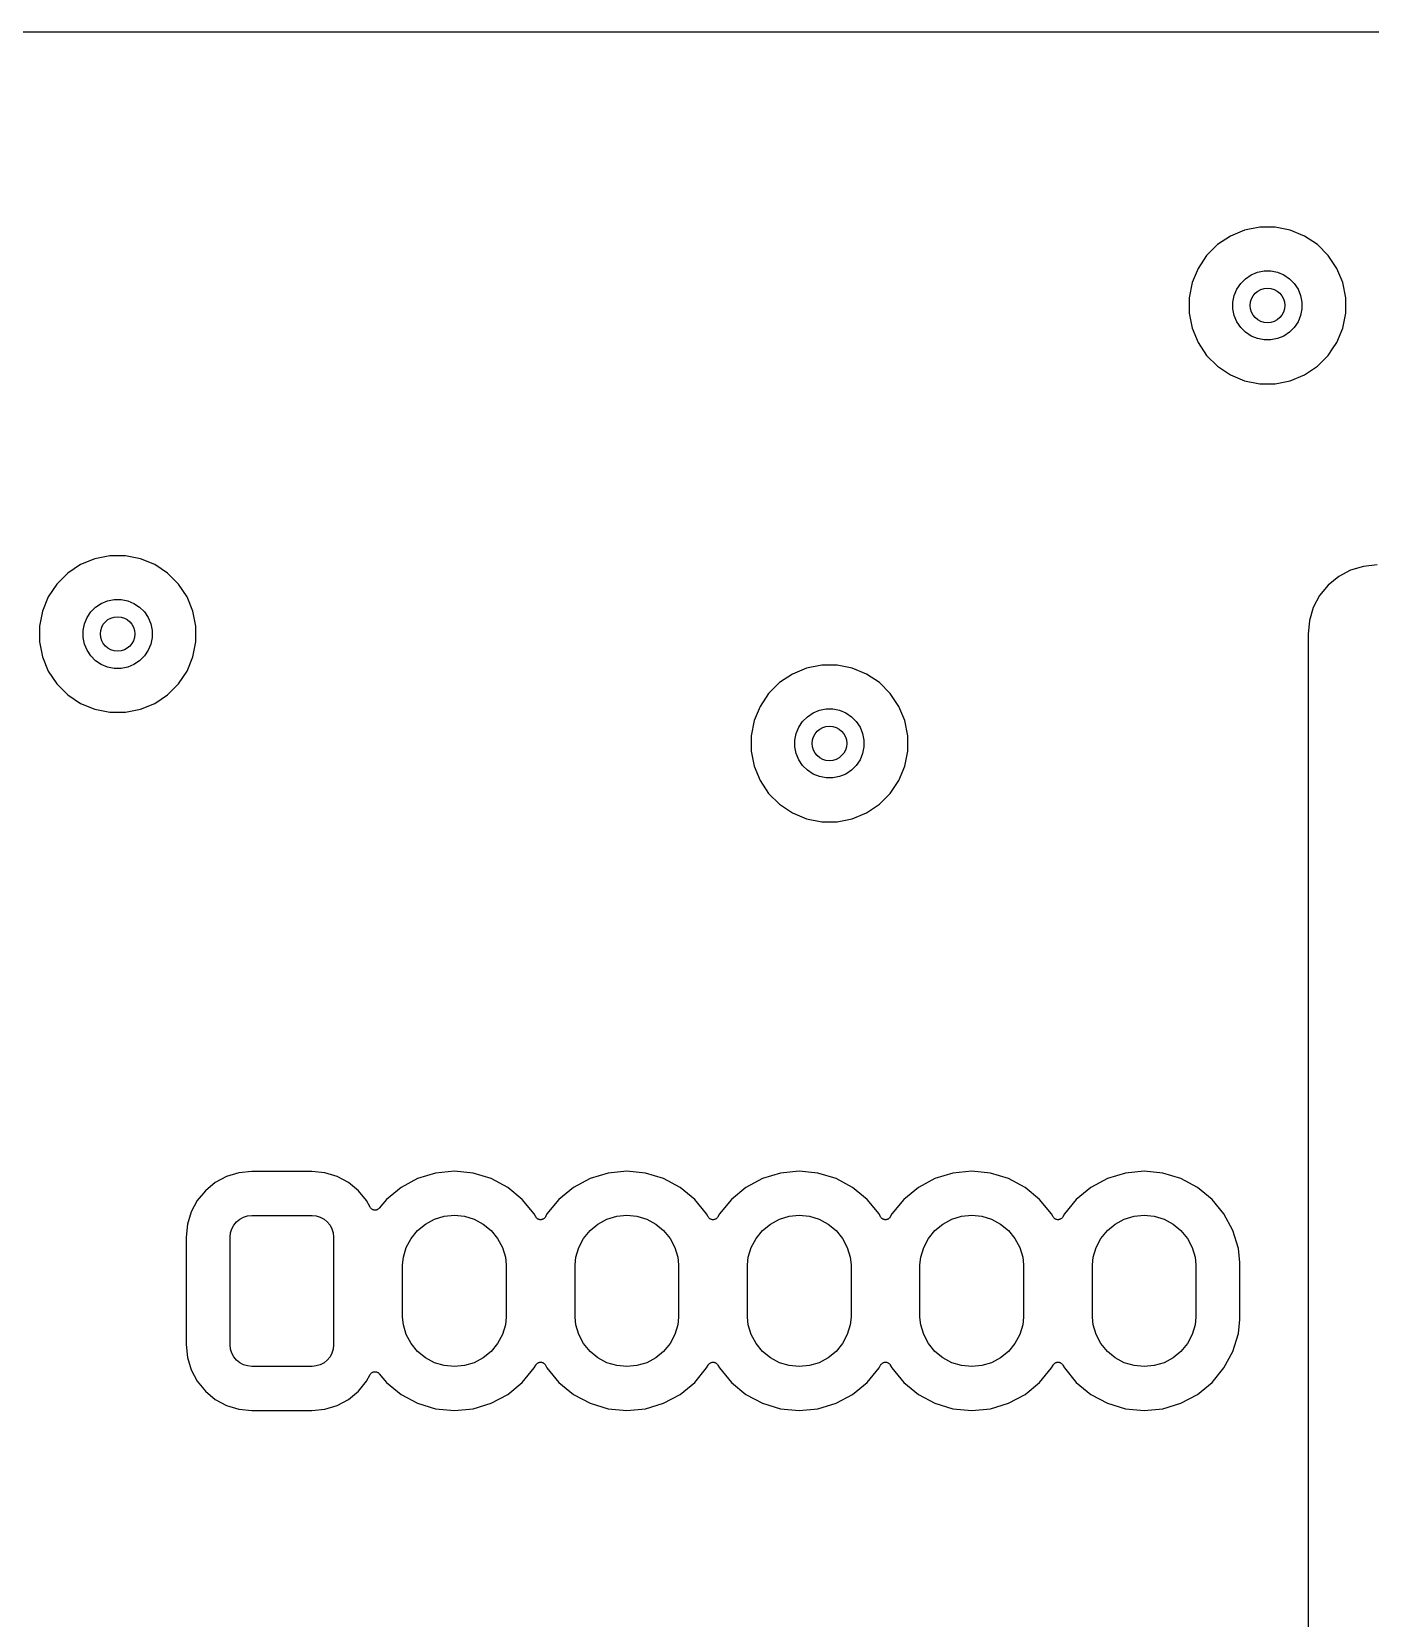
# Model space of a CAD drawing. Extents: x 1 to 139, y -76 to -1.
# Drawn here: x 8.53 to 24.05, y -19.04 to -0.64 of the extents above; entities that cross this region are included whole.
import ezdxf

# ---------------------------------------------------------------- set-up
doc = ezdxf.new("R2010")
doc.units = 0
doc.header["$MEASUREMENT"] = 0
doc.layers.add('BLACK', color=7, linetype='CONTINUOUS')

msp = doc.modelspace()

# ---------------------------------------------------------------- linework, layer by layer
at = {"layer": 'BLACK', "linetype": 'CONTINUOUS'}
for p, q in [((6.16231, -0.635), (133.538, -0.635)), ((22.5951, -2.93689), (22.4299, -3.00534)), ((22.7706, -2.902), (22.5951, -2.93689)), ((22.9494, -2.902), (22.7706, -2.902)), ((23.1249, -2.93689), (22.9494, -2.902)), ((23.2901, -3.00534), (23.1249, -2.93689)), ((22.2812, -3.10471), (22.1547, -3.23118)), ((22.4299, -3.00534), (22.2812, -3.10471)), ((23.4388, -3.10471), (23.2901, -3.00534)), ((23.5653, -3.23118), (23.4388, -3.10471)), ((22.1547, -3.23118), (22.0553, -3.3799)), ((23.6647, -3.3799), (23.5653, -3.23118)), ((22.0553, -3.3799), (21.9869, -3.54514)), ((22.605, -3.4993), (22.6705, -3.45552)), ((22.6705, -3.45552), (22.7433, -3.42537)), ((22.7433, -3.42537), (22.8206, -3.41)), ((22.8206, -3.41), (22.8994, -3.41)), ((22.8994, -3.41), (22.9767, -3.42537)), ((22.9767, -3.42537), (23.0495, -3.45552)), ((23.0495, -3.45552), (23.115, -3.4993)), ((23.7331, -3.54514), (23.6647, -3.3799)), ((21.9869, -3.54514), (21.952, -3.72057)), ((22.4754, -3.69332), (22.5055, -3.62053)), ((22.5055, -3.62053), (22.5493, -3.55502)), ((22.5493, -3.55502), (22.605, -3.4993)), ((23.115, -3.4993), (23.1707, -3.55502)), ((23.1707, -3.55502), (23.2145, -3.62053)), ((23.2145, -3.62053), (23.2446, -3.69332)), ((23.768, -3.72057), (23.7331, -3.54514)), ((21.952, -3.72057), (21.952, -3.89943)), ((22.46, -3.7706), (22.4754, -3.69332)), ((22.46, -3.8494), (22.46, -3.7706)), ((22.4754, -3.92668), (22.46, -3.8494)), ((23.2446, -3.69332), (23.26, -3.7706)), ((23.26, -3.8494), (23.2446, -3.92668)), ((23.26, -3.7706), (23.26, -3.8494)), ((23.768, -3.89943), (23.768, -3.72057)), ((21.952, -3.89943), (21.9869, -4.07486)), ((22.5055, -3.99947), (22.4754, -3.92668)), ((22.5493, -4.06499), (22.5055, -3.99947)), ((23.2145, -3.99947), (23.1707, -4.06499)), ((23.2446, -3.92668), (23.2145, -3.99947)), ((23.7331, -4.07486), (23.768, -3.89943)), ((21.9869, -4.07486), (22.0553, -4.2401)), ((22.605, -4.1207), (22.5493, -4.06499)), ((22.6705, -4.16447), (22.605, -4.1207)), ((22.7433, -4.19463), (22.6705, -4.16447)), ((22.8206, -4.21), (22.7433, -4.19463)), ((22.8994, -4.21), (22.8206, -4.21)), ((22.9767, -4.19463), (22.8994, -4.21)), ((23.0495, -4.16447), (22.9767, -4.19463)), ((23.115, -4.1207), (23.0495, -4.16447)), ((23.1707, -4.06499), (23.115, -4.1207)), ((23.6647, -4.2401), (23.7331, -4.07486)), ((22.0553, -4.2401), (22.1547, -4.38882)), ((22.1547, -4.38882), (22.2812, -4.51529)), ((23.4388, -4.51529), (23.5653, -4.38882)), ((23.5653, -4.38882), (23.6153, -4.31404)), ((23.6153, -4.31401), (23.6647, -4.2401)), ((23.6153, -4.31404), (23.6153, -4.31401)), ((22.2812, -4.51529), (22.4299, -4.61466)), ((23.2901, -4.61466), (23.4388, -4.51529)), ((22.4299, -4.61466), (22.5951, -4.68311)), ((22.5951, -4.68311), (22.7706, -4.718)), ((22.7706, -4.718), (22.9494, -4.718)), ((22.9494, -4.718), (23.1249, -4.68311)), ((23.1249, -4.68311), (23.2901, -4.61466)), ((9.26014, -6.74689), (9.0949, -6.81534)), ((9.43557, -6.712), (9.26014, -6.74689)), ((9.61443, -6.712), (9.43557, -6.712)), ((9.78986, -6.74689), (9.61443, -6.712)), ((9.9551, -6.81534), (9.78986, -6.74689)), ((8.94618, -6.91471), (8.81971, -7.04118)), ((9.0949, -6.81534), (8.94618, -6.91471)), ((10.1038, -6.91471), (9.9551, -6.81534)), ((10.2303, -7.04118), (10.1038, -6.91471)), ((23.6857, -6.95508), (23.5645, -7.05453)), ((23.824, -6.88118), (23.6857, -6.95508)), ((23.974, -6.83567), (23.824, -6.88118)), ((24.1331, -6.82), (23.974, -6.83567)), ((8.81971, -7.04118), (8.72034, -7.1899)), ((10.3297, -7.1899), (10.2303, -7.04118)), ((23.4651, -7.17571), (23.3912, -7.31397)), ((23.5645, -7.05453), (23.4651, -7.17571)), ((8.65189, -7.35514), (8.617, -7.53057)), ((8.72034, -7.1899), (8.65189, -7.35514)), ((9.2143, -7.36501), (9.27001, -7.3093)), ((9.27001, -7.3093), (9.33553, -7.26552)), ((9.33553, -7.26552), (9.40832, -7.23537)), ((9.40832, -7.23537), (9.4856, -7.22)), ((9.4856, -7.22), (9.5644, -7.22)), ((9.5644, -7.22), (9.64168, -7.23537)), ((9.64168, -7.23537), (9.71447, -7.26552)), ((9.71447, -7.26552), (9.77998, -7.3093)), ((9.77998, -7.3093), (9.8357, -7.36501)), ((10.3981, -7.35514), (10.3297, -7.1899)), ((10.433, -7.53057), (10.3981, -7.35514)), ((23.3912, -7.31397), (23.3457, -7.46399)), ((8.617, -7.53057), (8.617, -7.70943)), ((9.125, -7.5806), (9.14037, -7.50332)), ((9.14037, -7.50332), (9.17052, -7.43053)), ((9.17052, -7.43053), (9.2143, -7.36501)), ((9.8357, -7.36501), (9.87947, -7.43053)), ((9.87947, -7.43053), (9.90963, -7.50332)), ((9.90963, -7.50332), (9.925, -7.5806)), ((10.433, -7.70943), (10.433, -7.53057)), ((23.3457, -7.46399), (23.33, -7.62312)), ((8.617, -7.70943), (8.65189, -7.88486)), ((9.125, -7.6594), (9.125, -7.5806)), ((9.14037, -7.73668), (9.125, -7.6594)), ((9.925, -7.6594), (9.90963, -7.73668)), ((9.925, -7.5806), (9.925, -7.6594)), ((10.3981, -7.88486), (10.433, -7.70943)), ((23.33, -7.62312), (23.33, -53.3369)), ((8.65189, -7.88486), (8.72034, -8.0501)), ((9.17052, -7.80947), (9.14037, -7.73668)), ((9.2143, -7.87498), (9.17052, -7.80947)), ((9.27001, -7.9307), (9.2143, -7.87498)), ((9.8357, -7.87498), (9.77998, -7.9307)), ((9.87947, -7.80947), (9.8357, -7.87498)), ((9.90963, -7.73668), (9.87947, -7.80947)), ((10.3297, -8.0501), (10.3981, -7.88486)), ((8.72034, -8.0501), (8.81971, -8.19882)), ((9.33553, -7.97447), (9.27001, -7.9307)), ((9.40832, -8.00463), (9.33553, -7.97447)), ((9.4856, -8.02), (9.40832, -8.00463)), ((9.5644, -8.02), (9.4856, -8.02)), ((9.64168, -8.00463), (9.5644, -8.02)), ((9.71447, -7.97447), (9.64168, -8.00463)), ((9.77998, -7.9307), (9.71447, -7.97447)), ((10.2303, -8.19882), (10.3297, -8.0501)), ((17.3499, -8.08534), (17.2012, -8.18471)), ((17.5151, -8.01689), (17.3499, -8.08534)), ((17.6906, -7.982), (17.5151, -8.01689)), ((17.8694, -7.982), (17.6906, -7.982)), ((18.0449, -8.01689), (17.8694, -7.982)), ((18.2101, -8.08534), (18.0449, -8.01689)), ((18.3588, -8.18471), (18.2101, -8.08534)), ((8.81971, -8.19882), (8.94618, -8.32529)), ((10.1038, -8.32529), (10.2303, -8.19882)), ((17.2012, -8.18471), (17.0747, -8.31118)), ((18.4853, -8.31118), (18.3588, -8.18471)), ((8.94618, -8.32529), (9.0949, -8.42466)), ((9.0949, -8.42466), (9.26014, -8.49311)), ((9.78986, -8.49311), (9.9551, -8.42466)), ((9.9551, -8.42466), (10.1038, -8.32529)), ((16.9753, -8.4599), (16.9069, -8.62514)), ((17.0747, -8.31118), (16.9753, -8.4599)), ((18.5847, -8.4599), (18.4853, -8.31118)), ((18.6531, -8.62514), (18.5847, -8.4599)), ((9.26014, -8.49311), (9.43557, -8.528)), ((9.43557, -8.528), (9.61443, -8.528)), ((9.61443, -8.528), (9.78986, -8.49311)), ((16.9069, -8.62514), (16.872, -8.80057)), ((17.4255, -8.70053), (17.4693, -8.63501)), ((17.4693, -8.63501), (17.525, -8.5793)), ((17.525, -8.5793), (17.5905, -8.53552)), ((17.5905, -8.53552), (17.6633, -8.50537)), ((17.6633, -8.50537), (17.7406, -8.49)), ((17.7406, -8.49), (17.8194, -8.49)), ((17.8194, -8.49), (17.8967, -8.50537)), ((17.8967, -8.50537), (17.9695, -8.53552)), ((17.9695, -8.53552), (18.035, -8.5793)), ((18.035, -8.5793), (18.0907, -8.63501)), ((18.0907, -8.63501), (18.1345, -8.70053)), ((18.688, -8.80057), (18.6531, -8.62514)), ((16.872, -8.80057), (16.872, -8.97943)), ((17.38, -8.8506), (17.3954, -8.77332)), ((17.3954, -8.77332), (17.4255, -8.70053)), ((18.1345, -8.70053), (18.1646, -8.77332)), ((18.1646, -8.77332), (18.18, -8.8506)), ((18.688, -8.97943), (18.688, -8.80057)), ((16.872, -8.97943), (16.9069, -9.15486)), ((17.38, -8.9294), (17.38, -8.8506)), ((17.3954, -9.00668), (17.38, -8.9294)), ((17.4255, -9.07947), (17.3954, -9.00668)), ((18.1646, -9.00668), (18.1345, -9.07947)), ((18.18, -8.9294), (18.1646, -9.00668)), ((18.18, -8.8506), (18.18, -8.9294)), ((18.6531, -9.15486), (18.688, -8.97943)), ((16.9069, -9.15486), (16.9753, -9.3201)), ((17.4693, -9.14499), (17.4255, -9.07947)), ((17.525, -9.2007), (17.4693, -9.14499)), ((17.5905, -9.24447), (17.525, -9.2007)), ((18.035, -9.2007), (17.9695, -9.24447)), ((18.0907, -9.14499), (18.035, -9.2007)), ((18.1345, -9.07947), (18.0907, -9.14499)), ((18.5847, -9.3201), (18.6531, -9.15486)), ((16.9753, -9.3201), (17.0747, -9.46882)), ((17.6633, -9.27463), (17.5905, -9.24447)), ((17.7406, -9.29), (17.6633, -9.27463)), ((17.8194, -9.29), (17.7406, -9.29)), ((17.8967, -9.27463), (17.8194, -9.29)), ((17.9695, -9.24447), (17.8967, -9.27463)), ((18.4853, -9.46882), (18.5847, -9.3201)), ((17.0747, -9.46882), (17.2012, -9.59529)), ((18.3588, -9.59529), (18.4853, -9.46882)), ((17.2012, -9.59529), (17.3499, -9.69466)), ((17.3499, -9.69466), (17.5151, -9.76311)), ((18.0449, -9.76311), (18.2101, -9.69466)), ((18.2101, -9.69466), (18.3588, -9.59529)), ((17.5151, -9.76311), (17.6906, -9.798)), ((17.6906, -9.798), (17.8694, -9.798)), ((17.8694, -9.798), (18.0449, -9.76311)), ((10.6575, -13.9827), (10.5423, -14.0773)), ((10.789, -13.9124), (10.6575, -13.9827)), ((10.9316, -13.8692), (10.789, -13.9124)), ((11.0831, -13.8542), (10.9316, -13.8692)), ((11.7769, -13.8542), (11.0831, -13.8542)), ((11.9284, -13.8692), (11.7769, -13.8542)), ((12.071, -13.9124), (11.9284, -13.8692)), ((12.2025, -13.9827), (12.071, -13.9124)), ((12.3177, -14.0773), (12.2025, -13.9827)), ((13.0039, -13.9364), (12.8114, -14.0393)), ((13.2128, -13.873), (13.0039, -13.9364)), ((13.43, -13.8516), (13.2128, -13.873)), ((13.6472, -13.873), (13.43, -13.8516)), ((13.8561, -13.9364), (13.6472, -13.873)), ((14.0486, -14.0393), (13.8561, -13.9364)), ((15.0039, -13.9364), (14.8114, -14.0393)), ((15.2128, -13.873), (15.0039, -13.9364)), ((15.43, -13.8516), (15.2128, -13.873)), ((15.6472, -13.873), (15.43, -13.8516)), ((15.8561, -13.9364), (15.6472, -13.873)), ((16.0486, -14.0393), (15.8561, -13.9364)), ((17.0039, -13.9364), (16.8114, -14.0393)), ((17.2128, -13.873), (17.0039, -13.9364)), ((17.43, -13.8516), (17.2128, -13.873)), ((17.6472, -13.873), (17.43, -13.8516)), ((17.8561, -13.9364), (17.6472, -13.873)), ((18.0486, -14.0393), (17.8561, -13.9364)), ((19.0039, -13.9364), (18.8114, -14.0393)), ((19.2128, -13.873), (19.0039, -13.9364)), ((19.43, -13.8516), (19.2128, -13.873)), ((19.6472, -13.873), (19.43, -13.8516)), ((19.8561, -13.9364), (19.6472, -13.873)), ((20.0486, -14.0393), (19.8561, -13.9364)), ((21.0039, -13.9364), (20.8114, -14.0393)), ((21.2128, -13.873), (21.0039, -13.9364)), ((21.43, -13.8516), (21.2128, -13.873)), ((21.6472, -13.873), (21.43, -13.8516)), ((21.8561, -13.9364), (21.6472, -13.873)), ((22.0486, -14.0393), (21.8561, -13.9364)), ((10.5423, -14.0773), (10.4477, -14.1925)), ((12.4123, -14.1925), (12.3177, -14.0773)), ((12.8114, -14.0393), (12.6427, -14.1777)), ((14.2173, -14.1777), (14.0486, -14.0393)), ((14.8114, -14.0393), (14.6427, -14.1777)), ((16.2173, -14.1777), (16.0486, -14.0393)), ((16.8114, -14.0393), (16.6427, -14.1777)), ((18.2173, -14.1777), (18.0486, -14.0393)), ((18.8114, -14.0393), (18.6427, -14.1777)), ((20.2173, -14.1777), (20.0486, -14.0393)), ((20.8114, -14.0393), (20.6427, -14.1777)), ((22.2173, -14.1777), (22.0486, -14.0393)), ((10.3774, -14.324), (10.3342, -14.4666)), ((10.4477, -14.1925), (10.3774, -14.324)), ((12.4536, -14.2698), (12.4123, -14.1925)), ((12.457, -14.2748), (12.4536, -14.2698)), ((12.4603, -14.2798), (12.457, -14.2748)), ((12.4604, -14.28), (12.4603, -14.2798)), ((12.4605, -14.2801), (12.4604, -14.28)), ((12.4648, -14.2844), (12.4605, -14.2801)), ((12.469, -14.2887), (12.4648, -14.2844)), ((12.4691, -14.2888), (12.469, -14.2887)), ((12.4692, -14.2889), (12.4691, -14.2888)), ((12.4742, -14.2922), (12.4692, -14.2889)), ((12.4792, -14.2956), (12.4742, -14.2922)), ((12.4794, -14.2957), (12.4792, -14.2956)), ((12.4795, -14.2958), (12.4794, -14.2957)), ((12.485, -14.2981), (12.4795, -14.2958)), ((12.4906, -14.3005), (12.485, -14.2981)), ((12.4908, -14.3005), (12.4906, -14.3005)), ((12.491, -14.3006), (12.4908, -14.3005)), ((12.4968, -14.3017), (12.491, -14.3006)), ((12.5028, -14.303), (12.4968, -14.3017)), ((12.5029, -14.303), (12.5028, -14.303)), ((12.5031, -14.303), (12.5029, -14.303)), ((12.5091, -14.3031), (12.5031, -14.303)), ((12.5152, -14.3031), (12.5091, -14.3031)), ((12.5153, -14.3031), (12.5152, -14.3031)), ((12.5155, -14.3031), (12.5153, -14.3031)), ((12.5214, -14.3019), (12.5155, -14.3031)), ((12.5274, -14.3008), (12.5214, -14.3019)), ((12.5275, -14.3008), (12.5274, -14.3008)), ((12.5277, -14.3007), (12.5275, -14.3008)), ((12.5332, -14.2985), (12.5277, -14.3007)), ((12.5389, -14.2962), (12.5332, -14.2985)), ((12.539, -14.2961), (12.5389, -14.2962)), ((12.5391, -14.2961), (12.539, -14.2961)), ((12.5442, -14.2927), (12.5391, -14.2961)), ((12.5492, -14.2895), (12.5442, -14.2927)), ((12.5494, -14.2894), (12.5492, -14.2895)), ((12.5495, -14.2893), (12.5494, -14.2894)), ((12.5538, -14.285), (12.5495, -14.2893)), ((12.5581, -14.2808), (12.5538, -14.285)), ((12.5583, -14.2806), (12.5581, -14.2808)), ((12.5587, -14.2801), (12.5583, -14.2806)), ((12.5583, -14.2806), (12.5583, -14.2806)), ((12.5583, -14.2806), (12.5583, -14.2806)), ((12.6427, -14.1777), (12.5587, -14.2801)), ((14.3557, -14.3464), (14.2173, -14.1777)), ((14.374, -14.3806), (14.3557, -14.3464)), ((14.5043, -14.3464), (14.486, -14.3806)), ((14.6427, -14.1777), (14.5043, -14.3464)), ((16.3557, -14.3464), (16.2173, -14.1777)), ((16.374, -14.3806), (16.3557, -14.3464)), ((16.5043, -14.3464), (16.486, -14.3806)), ((16.6427, -14.1777), (16.5043, -14.3464)), ((18.3557, -14.3464), (18.2173, -14.1777)), ((18.374, -14.3806), (18.3557, -14.3464)), ((18.5043, -14.3464), (18.486, -14.3806)), ((18.6427, -14.1777), (18.5043, -14.3464)), ((20.3557, -14.3464), (20.2173, -14.1777)), ((20.374, -14.3806), (20.3557, -14.3464)), ((20.5043, -14.3464), (20.486, -14.3806)), ((20.6427, -14.1777), (20.5043, -14.3464)), ((22.3557, -14.3464), (22.2173, -14.1777)), ((22.4586, -14.5389), (22.3557, -14.3464)), ((10.3342, -14.4666), (10.3192, -14.6181)), ((10.8348, -14.5662), (10.849, -14.5193)), ((10.849, -14.5193), (10.8721, -14.4761)), ((10.8721, -14.4761), (10.9032, -14.4382)), ((10.9032, -14.4382), (10.9411, -14.4071)), ((10.9411, -14.4071), (10.9843, -14.384)), ((10.9843, -14.384), (11.0312, -14.3698)), ((11.0312, -14.3698), (11.08, -14.365)), ((11.08, -14.365), (11.78, -14.365)), ((11.78, -14.365), (11.8288, -14.3698)), ((11.8288, -14.3698), (11.8757, -14.384)), ((11.8757, -14.384), (11.9189, -14.4071)), ((11.9189, -14.4071), (11.9568, -14.4382)), ((11.9568, -14.4382), (11.9879, -14.4761)), ((11.9879, -14.4761), (12.011, -14.5193)), ((12.011, -14.5193), (12.0252, -14.5662)), ((13.0037, -14.5387), (13.095, -14.4637)), ((13.095, -14.4637), (13.1993, -14.408)), ((13.1993, -14.408), (13.3124, -14.3737)), ((13.3124, -14.3737), (13.43, -14.3621)), ((13.43, -14.3621), (13.5476, -14.3737)), ((13.5476, -14.3737), (13.6607, -14.408)), ((13.6607, -14.408), (13.765, -14.4637)), ((13.765, -14.4637), (13.8563, -14.5387)), ((14.3774, -14.3857), (14.374, -14.3806)), ((14.3807, -14.3907), (14.3774, -14.3857)), ((14.3808, -14.3908), (14.3807, -14.3907)), ((14.3809, -14.3909), (14.3808, -14.3908)), ((14.3853, -14.3954), (14.3809, -14.3909)), ((14.3894, -14.3995), (14.3853, -14.3954)), ((14.3895, -14.3996), (14.3894, -14.3995)), ((14.3896, -14.3997), (14.3895, -14.3996)), ((14.3947, -14.4031), (14.3896, -14.3997)), ((14.3997, -14.4065), (14.3947, -14.4031)), ((14.3998, -14.4065), (14.3997, -14.4065)), ((14.3999, -14.4066), (14.3998, -14.4065)), ((14.4055, -14.409), (14.3999, -14.4066)), ((14.4111, -14.4113), (14.4055, -14.409)), ((14.4112, -14.4113), (14.4111, -14.4113)), ((14.4114, -14.4114), (14.4112, -14.4113)), ((14.4173, -14.4126), (14.4114, -14.4114)), ((14.4232, -14.4138), (14.4173, -14.4126)), ((14.4234, -14.4138), (14.4232, -14.4138)), ((14.4235, -14.4139), (14.4234, -14.4138)), ((14.4296, -14.4139), (14.4235, -14.4139)), ((14.4356, -14.414), (14.4296, -14.4139)), ((14.4358, -14.4139), (14.4356, -14.414)), ((14.4359, -14.4139), (14.4358, -14.4139)), ((14.4418, -14.4128), (14.4359, -14.4139)), ((14.4478, -14.4117), (14.4418, -14.4128)), ((14.4479, -14.4116), (14.4478, -14.4117)), ((14.4481, -14.4116), (14.4479, -14.4116)), ((14.4537, -14.4093), (14.4481, -14.4116)), ((14.4593, -14.407), (14.4537, -14.4093)), ((14.4594, -14.407), (14.4593, -14.407)), ((14.4595, -14.4069), (14.4594, -14.407)), ((14.4646, -14.4036), (14.4595, -14.4069)), ((14.4697, -14.4003), (14.4646, -14.4036)), ((14.4698, -14.4002), (14.4697, -14.4003)), ((14.4699, -14.4001), (14.4698, -14.4002)), ((14.4743, -14.3958), (14.4699, -14.4001)), ((14.4786, -14.3916), (14.4743, -14.3958)), ((14.4787, -14.3914), (14.4786, -14.3915)), ((14.4786, -14.3915), (14.4786, -14.3916)), ((14.4822, -14.3863), (14.4787, -14.3914)), ((14.4856, -14.3814), (14.4822, -14.3863)), ((14.4857, -14.3812), (14.4856, -14.3814)), ((14.486, -14.3806), (14.4857, -14.3812)), ((14.4857, -14.3812), (14.4857, -14.3812)), ((14.4857, -14.3812), (14.4857, -14.3812)), ((15.0037, -14.5387), (15.095, -14.4637)), ((15.095, -14.4637), (15.1993, -14.408)), ((15.1993, -14.408), (15.3124, -14.3737)), ((15.3124, -14.3737), (15.43, -14.3621)), ((15.43, -14.3621), (15.5476, -14.3737)), ((15.5476, -14.3737), (15.6607, -14.408)), ((15.6607, -14.408), (15.765, -14.4637)), ((15.765, -14.4637), (15.8563, -14.5387)), ((16.3774, -14.3857), (16.374, -14.3806)), ((16.3807, -14.3907), (16.3774, -14.3857)), ((16.3808, -14.3908), (16.3807, -14.3907)), ((16.3809, -14.3909), (16.3808, -14.3908)), ((16.3853, -14.3954), (16.3809, -14.3909)), ((16.3894, -14.3995), (16.3853, -14.3954)), ((16.3895, -14.3996), (16.3894, -14.3995)), ((16.3896, -14.3997), (16.3895, -14.3996)), ((16.3947, -14.4031), (16.3896, -14.3997)), ((16.3997, -14.4065), (16.3947, -14.4031)), ((16.3998, -14.4065), (16.3997, -14.4065)), ((16.3999, -14.4066), (16.3998, -14.4065)), ((16.4055, -14.409), (16.3999, -14.4066)), ((16.4111, -14.4113), (16.4055, -14.409)), ((16.4112, -14.4113), (16.4111, -14.4113)), ((16.4114, -14.4114), (16.4112, -14.4113)), ((16.4173, -14.4126), (16.4114, -14.4114)), ((16.4232, -14.4138), (16.4173, -14.4126)), ((16.4234, -14.4138), (16.4232, -14.4138)), ((16.4235, -14.4139), (16.4234, -14.4138)), ((16.4296, -14.4139), (16.4235, -14.4139)), ((16.4356, -14.414), (16.4296, -14.4139)), ((16.4358, -14.4139), (16.4356, -14.414)), ((16.4359, -14.4139), (16.4358, -14.4139)), ((16.4418, -14.4128), (16.4359, -14.4139)), ((16.4478, -14.4117), (16.4418, -14.4128)), ((16.4479, -14.4116), (16.4478, -14.4117)), ((16.4481, -14.4116), (16.4479, -14.4116)), ((16.4537, -14.4093), (16.4481, -14.4116)), ((16.4593, -14.407), (16.4537, -14.4093)), ((16.4594, -14.407), (16.4593, -14.407)), ((16.4595, -14.4069), (16.4594, -14.407)), ((16.4646, -14.4036), (16.4595, -14.4069)), ((16.4697, -14.4003), (16.4646, -14.4036)), ((16.4698, -14.4002), (16.4697, -14.4003)), ((16.4699, -14.4001), (16.4698, -14.4002)), ((16.4743, -14.3958), (16.4699, -14.4001)), ((16.4786, -14.3916), (16.4743, -14.3958)), ((16.4787, -14.3914), (16.4786, -14.3915)), ((16.4786, -14.3915), (16.4786, -14.3916)), ((16.4822, -14.3863), (16.4787, -14.3914)), ((16.4856, -14.3814), (16.4822, -14.3863)), ((16.4857, -14.3812), (16.4856, -14.3814)), ((16.486, -14.3806), (16.4857, -14.3812)), ((16.4857, -14.3812), (16.4857, -14.3812)), ((16.4857, -14.3812), (16.4857, -14.3812)), ((17.0037, -14.5387), (17.095, -14.4637)), ((17.095, -14.4637), (17.1993, -14.408)), ((17.1993, -14.408), (17.3124, -14.3737)), ((17.3124, -14.3737), (17.43, -14.3621)), ((17.43, -14.3621), (17.5476, -14.3737)), ((17.5476, -14.3737), (17.6607, -14.408)), ((17.6607, -14.408), (17.765, -14.4637)), ((17.765, -14.4637), (17.8563, -14.5387)), ((18.3774, -14.3857), (18.374, -14.3806)), ((18.3807, -14.3907), (18.3774, -14.3857)), ((18.3808, -14.3908), (18.3807, -14.3907)), ((18.3809, -14.3909), (18.3808, -14.3908)), ((18.3853, -14.3954), (18.3809, -14.3909)), ((18.3894, -14.3995), (18.3853, -14.3954)), ((18.3895, -14.3996), (18.3894, -14.3995)), ((18.3896, -14.3997), (18.3895, -14.3996)), ((18.3947, -14.4031), (18.3896, -14.3997)), ((18.3997, -14.4065), (18.3947, -14.4031)), ((18.3998, -14.4065), (18.3997, -14.4065)), ((18.3999, -14.4066), (18.3998, -14.4065)), ((18.4055, -14.409), (18.3999, -14.4066)), ((18.4111, -14.4113), (18.4055, -14.409)), ((18.4112, -14.4113), (18.4111, -14.4113)), ((18.4114, -14.4114), (18.4112, -14.4113)), ((18.4173, -14.4126), (18.4114, -14.4114)), ((18.4232, -14.4138), (18.4173, -14.4126)), ((18.4234, -14.4138), (18.4232, -14.4138)), ((18.4235, -14.4139), (18.4234, -14.4138)), ((18.4296, -14.4139), (18.4235, -14.4139)), ((18.4356, -14.414), (18.4296, -14.4139)), ((18.4358, -14.4139), (18.4356, -14.414)), ((18.4359, -14.4139), (18.4358, -14.4139)), ((18.4418, -14.4128), (18.4359, -14.4139)), ((18.4478, -14.4117), (18.4418, -14.4128)), ((18.4479, -14.4116), (18.4478, -14.4117)), ((18.4481, -14.4116), (18.4479, -14.4116)), ((18.4537, -14.4093), (18.4481, -14.4116)), ((18.4593, -14.407), (18.4537, -14.4093)), ((18.4594, -14.407), (18.4593, -14.407)), ((18.4595, -14.4069), (18.4594, -14.407)), ((18.4646, -14.4036), (18.4595, -14.4069)), ((18.4697, -14.4003), (18.4646, -14.4036)), ((18.4698, -14.4002), (18.4697, -14.4003)), ((18.4699, -14.4001), (18.4698, -14.4002)), ((18.4743, -14.3958), (18.4699, -14.4001)), ((18.4786, -14.3916), (18.4743, -14.3958)), ((18.4787, -14.3914), (18.4786, -14.3915)), ((18.4786, -14.3915), (18.4786, -14.3916)), ((18.4822, -14.3863), (18.4787, -14.3914)), ((18.4856, -14.3814), (18.4822, -14.3863)), ((18.4857, -14.3812), (18.4856, -14.3814)), ((18.486, -14.3806), (18.4857, -14.3812)), ((18.4857, -14.3812), (18.4857, -14.3812)), ((18.4857, -14.3812), (18.4857, -14.3812)), ((19.0037, -14.5387), (19.095, -14.4637)), ((19.095, -14.4637), (19.1993, -14.408)), ((19.1993, -14.408), (19.3124, -14.3737)), ((19.3124, -14.3737), (19.43, -14.3621)), ((19.43, -14.3621), (19.5476, -14.3737)), ((19.5476, -14.3737), (19.6607, -14.408)), ((19.6607, -14.408), (19.765, -14.4637)), ((19.765, -14.4637), (19.8563, -14.5387)), ((20.3774, -14.3857), (20.374, -14.3806)), ((20.3807, -14.3907), (20.3774, -14.3857)), ((20.3808, -14.3908), (20.3807, -14.3907)), ((20.3809, -14.3909), (20.3808, -14.3908)), ((20.3853, -14.3954), (20.3809, -14.3909)), ((20.3894, -14.3995), (20.3853, -14.3954)), ((20.3895, -14.3996), (20.3894, -14.3995)), ((20.3896, -14.3997), (20.3895, -14.3996)), ((20.3947, -14.4031), (20.3896, -14.3997)), ((20.3997, -14.4065), (20.3947, -14.4031)), ((20.3998, -14.4065), (20.3997, -14.4065)), ((20.3999, -14.4066), (20.3998, -14.4065)), ((20.4055, -14.409), (20.3999, -14.4066)), ((20.4111, -14.4113), (20.4055, -14.409)), ((20.4112, -14.4113), (20.4111, -14.4113)), ((20.4114, -14.4114), (20.4112, -14.4113)), ((20.4173, -14.4126), (20.4114, -14.4114)), ((20.4232, -14.4138), (20.4173, -14.4126)), ((20.4234, -14.4138), (20.4232, -14.4138)), ((20.4235, -14.4139), (20.4234, -14.4138)), ((20.4296, -14.4139), (20.4235, -14.4139)), ((20.4356, -14.414), (20.4296, -14.4139)), ((20.4358, -14.4139), (20.4356, -14.414)), ((20.4359, -14.4139), (20.4358, -14.4139)), ((20.4418, -14.4128), (20.4359, -14.4139)), ((20.4478, -14.4117), (20.4418, -14.4128)), ((20.4479, -14.4116), (20.4478, -14.4117)), ((20.4481, -14.4116), (20.4479, -14.4116)), ((20.4537, -14.4093), (20.4481, -14.4116)), ((20.4593, -14.407), (20.4537, -14.4093)), ((20.4594, -14.407), (20.4593, -14.407)), ((20.4595, -14.4069), (20.4594, -14.407)), ((20.4646, -14.4036), (20.4595, -14.4069)), ((20.4697, -14.4003), (20.4646, -14.4036)), ((20.4698, -14.4002), (20.4697, -14.4003)), ((20.4699, -14.4001), (20.4698, -14.4002)), ((20.4743, -14.3958), (20.4699, -14.4001)), ((20.4786, -14.3916), (20.4743, -14.3958)), ((20.4787, -14.3914), (20.4786, -14.3915)), ((20.4786, -14.3915), (20.4786, -14.3916)), ((20.4822, -14.3863), (20.4787, -14.3914)), ((20.4856, -14.3814), (20.4822, -14.3863)), ((20.4857, -14.3812), (20.4856, -14.3814)), ((20.486, -14.3806), (20.4857, -14.3812)), ((20.4857, -14.3812), (20.4857, -14.3812)), ((20.4857, -14.3812), (20.4857, -14.3812)), ((21.0037, -14.5387), (21.095, -14.4637)), ((21.095, -14.4637), (21.1993, -14.408)), ((21.1993, -14.408), (21.3124, -14.3737)), ((21.3124, -14.3737), (21.43, -14.3621)), ((21.43, -14.3621), (21.5476, -14.3737)), ((21.5476, -14.3737), (21.6607, -14.408)), ((21.6607, -14.408), (21.765, -14.4637)), ((21.765, -14.4637), (21.8563, -14.5387)), ((10.3192, -14.6181), (10.3192, -15.8619)), ((10.83, -14.615), (10.8348, -14.5662)), ((10.83, -15.865), (10.83, -14.615)), ((12.0252, -14.5662), (12.03, -14.615)), ((12.03, -14.615), (12.03, -15.865)), ((12.873, -14.7343), (12.9287, -14.63)), ((12.9287, -14.63), (13.0037, -14.5387)), ((13.8563, -14.5387), (13.9313, -14.63)), ((13.9313, -14.63), (13.987, -14.7343)), ((14.873, -14.7343), (14.9287, -14.63)), ((14.9287, -14.63), (15.0037, -14.5387)), ((15.8563, -14.5387), (15.9313, -14.63)), ((15.9313, -14.63), (15.987, -14.7343)), ((16.873, -14.7343), (16.9287, -14.63)), ((16.9287, -14.63), (17.0037, -14.5387)), ((17.8563, -14.5387), (17.9313, -14.63)), ((17.9313, -14.63), (17.987, -14.7343)), ((18.873, -14.7343), (18.9287, -14.63)), ((18.9287, -14.63), (19.0037, -14.5387)), ((19.8563, -14.5387), (19.9313, -14.63)), ((19.9313, -14.63), (19.987, -14.7343)), ((20.873, -14.7343), (20.9287, -14.63)), ((20.9287, -14.63), (21.0037, -14.5387)), ((21.8563, -14.5387), (21.9313, -14.63)), ((21.9313, -14.63), (21.987, -14.7343)), ((22.522, -14.7478), (22.4586, -14.5389)), ((12.83, -14.9355), (12.8387, -14.8474)), ((12.8387, -14.8474), (12.873, -14.7343)), ((13.987, -14.7343), (14.0213, -14.8474)), ((14.0213, -14.8474), (14.03, -14.9355)), ((14.83, -14.9355), (14.8387, -14.8474)), ((14.8387, -14.8474), (14.873, -14.7343)), ((15.987, -14.7343), (16.0213, -14.8474)), ((16.0213, -14.8474), (16.03, -14.9355)), ((16.83, -14.9355), (16.8387, -14.8474)), ((16.8387, -14.8474), (16.873, -14.7343)), ((17.987, -14.7343), (18.0213, -14.8474)), ((18.0213, -14.8474), (18.03, -14.9355)), ((18.83, -14.9355), (18.8387, -14.8474)), ((18.8387, -14.8474), (18.873, -14.7343)), ((19.987, -14.7343), (20.0213, -14.8474)), ((20.0213, -14.8474), (20.03, -14.9355)), ((20.83, -14.9355), (20.8387, -14.8474)), ((20.8387, -14.8474), (20.873, -14.7343)), ((21.987, -14.7343), (22.0213, -14.8474)), ((22.0213, -14.8474), (22.03, -14.9355)), ((22.538, -14.9106), (22.522, -14.7478)), ((12.83, -15.5445), (12.83, -14.9355)), ((14.03, -14.9355), (14.03, -15.5445)), ((14.83, -15.5445), (14.83, -14.9355)), ((16.03, -14.9355), (16.03, -15.5445)), ((16.83, -15.5445), (16.83, -14.9355)), ((18.03, -14.9355), (18.03, -15.5445)), ((18.83, -15.5445), (18.83, -14.9355)), ((20.03, -14.9355), (20.03, -15.5445)), ((20.83, -15.5445), (20.83, -14.9355)), ((22.03, -14.9355), (22.03, -15.5445)), ((22.538, -15.5694), (22.538, -14.9106)), ((12.8387, -15.6326), (12.83, -15.5445)), ((12.873, -15.7457), (12.8387, -15.6326)), ((14.0213, -15.6326), (13.987, -15.7457)), ((14.03, -15.5445), (14.0213, -15.6326)), ((14.8387, -15.6326), (14.83, -15.5445)), ((14.873, -15.7457), (14.8387, -15.6326)), ((16.0213, -15.6326), (15.987, -15.7457)), ((16.03, -15.5445), (16.0213, -15.6326)), ((16.8387, -15.6326), (16.83, -15.5445)), ((16.873, -15.7457), (16.8387, -15.6326)), ((18.0213, -15.6326), (17.987, -15.7457)), ((18.03, -15.5445), (18.0213, -15.6326)), ((18.8387, -15.6326), (18.83, -15.5445)), ((18.873, -15.7457), (18.8387, -15.6326)), ((20.0213, -15.6326), (19.987, -15.7457)), ((20.03, -15.5445), (20.0213, -15.6326)), ((20.8387, -15.6326), (20.83, -15.5445)), ((20.873, -15.7457), (20.8387, -15.6326)), ((22.0213, -15.6326), (21.987, -15.7457)), ((22.03, -15.5445), (22.0213, -15.6326)), ((22.522, -15.7322), (22.538, -15.5694)), ((12.9287, -15.85), (12.873, -15.7457)), ((13.987, -15.7457), (13.9313, -15.85)), ((14.9287, -15.85), (14.873, -15.7457)), ((15.987, -15.7457), (15.9313, -15.85)), ((16.9287, -15.85), (16.873, -15.7457)), ((17.987, -15.7457), (17.9313, -15.85)), ((18.9287, -15.85), (18.873, -15.7457)), ((19.987, -15.7457), (19.9313, -15.85)), ((20.9287, -15.85), (20.873, -15.7457)), ((21.987, -15.7457), (21.9313, -15.85)), ((22.4586, -15.9411), (22.522, -15.7322)), ((10.3192, -15.8619), (10.3342, -16.0134)), ((10.8348, -15.9138), (10.83, -15.865)), ((10.849, -15.9607), (10.8348, -15.9138)), ((10.8721, -16.0039), (10.849, -15.9607)), ((10.9032, -16.0418), (10.8721, -16.0039)), ((11.9879, -16.0039), (11.9568, -16.0418)), ((12.011, -15.9607), (11.9879, -16.0039)), ((12.0252, -15.9138), (12.011, -15.9607)), ((12.03, -15.865), (12.0252, -15.9138)), ((13.0037, -15.9413), (12.9287, -15.85)), ((13.095, -16.0163), (13.0037, -15.9413)), ((13.8563, -15.9413), (13.765, -16.0163)), ((13.9313, -15.85), (13.8563, -15.9413)), ((15.0037, -15.9413), (14.9287, -15.85)), ((15.095, -16.0163), (15.0037, -15.9413)), ((15.8563, -15.9413), (15.765, -16.0163)), ((15.9313, -15.85), (15.8563, -15.9413)), ((17.0037, -15.9413), (16.9287, -15.85)), ((17.095, -16.0163), (17.0037, -15.9413)), ((17.8563, -15.9413), (17.765, -16.0163)), ((17.9313, -15.85), (17.8563, -15.9413)), ((19.0037, -15.9413), (18.9287, -15.85)), ((19.095, -16.0163), (19.0037, -15.9413)), ((19.8563, -15.9413), (19.765, -16.0163)), ((19.9313, -15.85), (19.8563, -15.9413)), ((21.0037, -15.9413), (20.9287, -15.85)), ((21.095, -16.0163), (21.0037, -15.9413)), ((21.8563, -15.9413), (21.765, -16.0163)), ((21.9313, -15.85), (21.8563, -15.9413)), ((22.3557, -16.1336), (22.4586, -15.9411)), ((10.3342, -16.0134), (10.3774, -16.156)), ((10.3774, -16.156), (10.4477, -16.2875)), ((10.9411, -16.0729), (10.9032, -16.0418)), ((10.9843, -16.096), (10.9411, -16.0729)), ((11.0312, -16.1102), (10.9843, -16.096)), ((11.08, -16.115), (11.0312, -16.1102)), ((11.78, -16.115), (11.08, -16.115)), ((11.8288, -16.1102), (11.78, -16.115)), ((11.8757, -16.096), (11.8288, -16.1102)), ((11.9189, -16.0729), (11.8757, -16.096)), ((11.9568, -16.0418), (11.9189, -16.0729)), ((12.4654, -16.195), (12.4697, -16.1908)), ((12.4697, -16.1908), (12.4698, -16.1907)), ((12.4698, -16.1907), (12.4699, -16.1906)), ((12.4699, -16.1906), (12.475, -16.1872)), ((12.475, -16.1872), (12.48, -16.184)), ((12.48, -16.184), (12.4802, -16.1839)), ((12.4802, -16.1839), (12.4803, -16.1838)), ((12.4803, -16.1838), (12.486, -16.1815)), ((12.486, -16.1815), (12.4915, -16.1793)), ((12.4915, -16.1793), (12.4917, -16.1792)), ((12.4917, -16.1792), (12.4918, -16.1792)), ((12.4918, -16.1792), (12.4979, -16.178)), ((12.4979, -16.178), (12.5037, -16.1769)), ((12.5037, -16.1769), (12.5038, -16.1769)), ((12.5038, -16.1769), (12.504, -16.1769)), ((12.504, -16.1769), (12.5101, -16.1769)), ((12.5101, -16.1769), (12.5161, -16.177)), ((12.5161, -16.177), (12.5162, -16.177)), ((12.5162, -16.177), (12.5164, -16.177)), ((12.5164, -16.177), (12.5224, -16.1782)), ((12.5224, -16.1782), (12.5282, -16.1794)), ((12.5282, -16.1794), (12.5284, -16.1795)), ((12.5284, -16.1795), (12.5285, -16.1795)), ((12.5285, -16.1795), (12.5341, -16.1819)), ((12.5341, -16.1819), (12.5396, -16.1842)), ((12.5396, -16.1842), (12.5398, -16.1843)), ((12.5398, -16.1843), (12.5399, -16.1843)), ((12.5399, -16.1843), (12.5449, -16.1877)), ((12.5449, -16.1877), (12.5499, -16.1911)), ((12.5499, -16.1911), (12.5501, -16.1912)), ((12.5501, -16.1912), (12.5502, -16.1913)), ((12.5502, -16.1913), (12.5544, -16.1955)), ((13.1993, -16.072), (13.095, -16.0163)), ((13.3124, -16.1063), (13.1993, -16.072)), ((13.43, -16.1179), (13.3124, -16.1063)), ((13.5476, -16.1063), (13.43, -16.1179)), ((13.6607, -16.072), (13.5476, -16.1063)), ((13.765, -16.0163), (13.6607, -16.072)), ((14.2173, -16.3023), (14.3557, -16.1336)), ((14.3557, -16.1336), (14.374, -16.0994)), ((14.374, -16.0994), (14.3743, -16.0988)), ((14.3743, -16.0988), (14.3744, -16.0986)), ((14.3743, -16.0988), (14.3743, -16.0988)), ((14.3743, -16.0988), (14.3743, -16.0988)), ((14.3744, -16.0986), (14.3778, -16.0937)), ((14.3778, -16.0937), (14.3813, -16.0886)), ((14.3813, -16.0886), (14.3814, -16.0885)), ((14.3814, -16.0884), (14.3857, -16.0843)), ((14.3814, -16.0885), (14.3814, -16.0884)), ((14.3857, -16.0843), (14.3901, -16.0799)), ((14.3901, -16.0799), (14.3902, -16.0798)), ((14.3902, -16.0798), (14.3903, -16.0797)), ((14.3903, -16.0797), (14.3954, -16.0764)), ((14.3954, -16.0764), (14.4005, -16.0731)), ((14.4005, -16.0731), (14.4006, -16.073)), ((14.4006, -16.073), (14.4007, -16.073)), ((14.4007, -16.073), (14.4064, -16.0707)), ((14.4064, -16.0707), (14.4119, -16.0684)), ((14.4119, -16.0684), (14.4121, -16.0684)), ((14.4121, -16.0684), (14.4122, -16.0683)), ((14.4122, -16.0683), (14.4181, -16.0672)), ((14.4181, -16.0672), (14.4241, -16.0661)), ((14.4241, -16.0661), (14.4242, -16.0661)), ((14.4242, -16.0661), (14.4244, -16.066)), ((14.4244, -16.066), (14.4303, -16.0661)), ((14.4303, -16.0661), (14.4365, -16.0661)), ((14.4365, -16.0661), (14.4366, -16.0662)), ((14.4366, -16.0662), (14.4368, -16.0662)), ((14.4368, -16.0662), (14.4425, -16.0673)), ((14.4425, -16.0673), (14.4486, -16.0686)), ((14.4486, -16.0686), (14.4488, -16.0686)), ((14.4488, -16.0686), (14.4489, -16.0687)), ((14.4489, -16.0687), (14.4543, -16.071)), ((14.4543, -16.071), (14.4601, -16.0734)), ((14.4601, -16.0734), (14.4602, -16.0735)), ((14.4602, -16.0735), (14.4603, -16.0735)), ((14.4603, -16.0735), (14.4652, -16.0768)), ((14.4652, -16.0768), (14.4704, -16.0803)), ((14.4704, -16.0803), (14.4705, -16.0804)), ((14.4705, -16.0804), (14.4706, -16.0805)), ((14.4706, -16.0805), (14.4747, -16.0846)), ((14.4747, -16.0846), (14.4791, -16.0891)), ((14.4791, -16.0891), (14.4792, -16.0892)), ((14.4792, -16.0892), (14.4793, -16.0893)), ((14.4793, -16.0893), (14.4825, -16.0942)), ((14.4825, -16.0942), (14.486, -16.0994)), ((14.486, -16.0994), (14.5043, -16.1336)), ((14.5043, -16.1336), (14.6427, -16.3023)), ((15.1993, -16.072), (15.095, -16.0163)), ((15.3124, -16.1063), (15.1993, -16.072)), ((15.43, -16.1179), (15.3124, -16.1063)), ((15.5476, -16.1063), (15.43, -16.1179)), ((15.6607, -16.072), (15.5476, -16.1063)), ((15.765, -16.0163), (15.6607, -16.072)), ((16.2173, -16.3023), (16.3557, -16.1336)), ((16.3557, -16.1336), (16.374, -16.0994)), ((16.374, -16.0994), (16.3743, -16.0988)), ((16.3743, -16.0988), (16.3744, -16.0986)), ((16.3743, -16.0988), (16.3743, -16.0988)), ((16.3743, -16.0988), (16.3743, -16.0988)), ((16.3744, -16.0986), (16.3778, -16.0937)), ((16.3778, -16.0937), (16.3813, -16.0886)), ((16.3813, -16.0886), (16.3814, -16.0885)), ((16.3814, -16.0884), (16.3857, -16.0843)), ((16.3814, -16.0885), (16.3814, -16.0884)), ((16.3857, -16.0843), (16.3901, -16.0799)), ((16.3901, -16.0799), (16.3902, -16.0798)), ((16.3902, -16.0798), (16.3903, -16.0797)), ((16.3903, -16.0797), (16.3954, -16.0764)), ((16.3954, -16.0764), (16.4005, -16.0731)), ((16.4005, -16.0731), (16.4006, -16.073)), ((16.4006, -16.073), (16.4007, -16.073)), ((16.4007, -16.073), (16.4064, -16.0707)), ((16.4064, -16.0707), (16.4119, -16.0684)), ((16.4119, -16.0684), (16.4121, -16.0684)), ((16.4121, -16.0684), (16.4122, -16.0683)), ((16.4122, -16.0683), (16.4181, -16.0672)), ((16.4181, -16.0672), (16.4241, -16.0661)), ((16.4241, -16.0661), (16.4242, -16.0661)), ((16.4242, -16.0661), (16.4244, -16.066)), ((16.4244, -16.066), (16.4303, -16.0661)), ((16.4303, -16.0661), (16.4365, -16.0661)), ((16.4365, -16.0661), (16.4366, -16.0662)), ((16.4366, -16.0662), (16.4368, -16.0662)), ((16.4368, -16.0662), (16.4425, -16.0673)), ((16.4425, -16.0673), (16.4486, -16.0686)), ((16.4486, -16.0686), (16.4488, -16.0686)), ((16.4488, -16.0686), (16.4489, -16.0687)), ((16.4489, -16.0687), (16.4543, -16.071)), ((16.4543, -16.071), (16.4601, -16.0734)), ((16.4601, -16.0734), (16.4602, -16.0735)), ((16.4602, -16.0735), (16.4603, -16.0735)), ((16.4603, -16.0735), (16.4652, -16.0768)), ((16.4652, -16.0768), (16.4704, -16.0803)), ((16.4704, -16.0803), (16.4705, -16.0804)), ((16.4705, -16.0804), (16.4706, -16.0805)), ((16.4706, -16.0805), (16.4747, -16.0846)), ((16.4747, -16.0846), (16.4791, -16.0891)), ((16.4791, -16.0891), (16.4792, -16.0892)), ((16.4792, -16.0892), (16.4793, -16.0893)), ((16.4793, -16.0893), (16.4825, -16.0942)), ((16.4825, -16.0942), (16.486, -16.0994)), ((16.486, -16.0994), (16.5043, -16.1336)), ((16.5043, -16.1336), (16.6427, -16.3023)), ((17.1993, -16.072), (17.095, -16.0163)), ((17.3124, -16.1063), (17.1993, -16.072)), ((17.43, -16.1179), (17.3124, -16.1063)), ((17.5476, -16.1063), (17.43, -16.1179)), ((17.6607, -16.072), (17.5476, -16.1063)), ((17.765, -16.0163), (17.6607, -16.072)), ((18.2173, -16.3023), (18.3557, -16.1336)), ((18.3557, -16.1336), (18.374, -16.0994)), ((18.374, -16.0994), (18.3743, -16.0988)), ((18.3743, -16.0988), (18.3744, -16.0986)), ((18.3743, -16.0988), (18.3743, -16.0988)), ((18.3743, -16.0988), (18.3743, -16.0988)), ((18.3744, -16.0986), (18.3778, -16.0937)), ((18.3778, -16.0937), (18.3813, -16.0886)), ((18.3813, -16.0886), (18.3814, -16.0885)), ((18.3814, -16.0884), (18.3857, -16.0843)), ((18.3814, -16.0885), (18.3814, -16.0884)), ((18.3857, -16.0843), (18.3901, -16.0799)), ((18.3901, -16.0799), (18.3902, -16.0798)), ((18.3902, -16.0798), (18.3903, -16.0797)), ((18.3903, -16.0797), (18.3954, -16.0764)), ((18.3954, -16.0764), (18.4005, -16.0731)), ((18.4005, -16.0731), (18.4006, -16.073)), ((18.4006, -16.073), (18.4007, -16.073)), ((18.4007, -16.073), (18.4064, -16.0707)), ((18.4064, -16.0707), (18.4119, -16.0684)), ((18.4119, -16.0684), (18.4121, -16.0684)), ((18.4121, -16.0684), (18.4122, -16.0683)), ((18.4122, -16.0683), (18.4181, -16.0672)), ((18.4181, -16.0672), (18.4241, -16.0661)), ((18.4241, -16.0661), (18.4242, -16.0661)), ((18.4242, -16.0661), (18.4244, -16.066)), ((18.4244, -16.066), (18.4303, -16.0661)), ((18.4303, -16.0661), (18.4365, -16.0661)), ((18.4365, -16.0661), (18.4366, -16.0662)), ((18.4366, -16.0662), (18.4368, -16.0662)), ((18.4368, -16.0662), (18.4425, -16.0673)), ((18.4425, -16.0673), (18.4486, -16.0686)), ((18.4486, -16.0686), (18.4488, -16.0686)), ((18.4488, -16.0686), (18.4489, -16.0687)), ((18.4489, -16.0687), (18.4543, -16.071)), ((18.4543, -16.071), (18.4601, -16.0734)), ((18.4601, -16.0734), (18.4602, -16.0735)), ((18.4602, -16.0735), (18.4603, -16.0735)), ((18.4603, -16.0735), (18.4652, -16.0768)), ((18.4652, -16.0768), (18.4704, -16.0803)), ((18.4704, -16.0803), (18.4705, -16.0804)), ((18.4705, -16.0804), (18.4706, -16.0805)), ((18.4706, -16.0805), (18.4747, -16.0846)), ((18.4747, -16.0846), (18.4791, -16.0891)), ((18.4791, -16.0891), (18.4792, -16.0892)), ((18.4792, -16.0892), (18.4793, -16.0893)), ((18.4793, -16.0893), (18.4825, -16.0942)), ((18.4825, -16.0942), (18.486, -16.0994)), ((18.486, -16.0994), (18.5043, -16.1336)), ((18.5043, -16.1336), (18.6427, -16.3023)), ((19.1993, -16.072), (19.095, -16.0163)), ((19.3124, -16.1063), (19.1993, -16.072)), ((19.43, -16.1179), (19.3124, -16.1063)), ((19.5476, -16.1063), (19.43, -16.1179)), ((19.6607, -16.072), (19.5476, -16.1063)), ((19.765, -16.0163), (19.6607, -16.072)), ((20.2173, -16.3023), (20.3557, -16.1336)), ((20.3557, -16.1336), (20.374, -16.0994)), ((20.374, -16.0994), (20.3743, -16.0988)), ((20.3743, -16.0988), (20.3744, -16.0986)), ((20.3743, -16.0988), (20.3743, -16.0988)), ((20.3743, -16.0988), (20.3743, -16.0988)), ((20.3744, -16.0986), (20.3778, -16.0937)), ((20.3778, -16.0937), (20.3813, -16.0886)), ((20.3813, -16.0886), (20.3814, -16.0885)), ((20.3814, -16.0884), (20.3857, -16.0843)), ((20.3814, -16.0885), (20.3814, -16.0884)), ((20.3857, -16.0843), (20.3901, -16.0799)), ((20.3901, -16.0799), (20.3902, -16.0798)), ((20.3902, -16.0798), (20.3903, -16.0797)), ((20.3903, -16.0797), (20.3954, -16.0764)), ((20.3954, -16.0764), (20.4005, -16.0731)), ((20.4005, -16.0731), (20.4006, -16.073)), ((20.4006, -16.073), (20.4007, -16.073)), ((20.4007, -16.073), (20.4064, -16.0707)), ((20.4064, -16.0707), (20.4119, -16.0684)), ((20.4119, -16.0684), (20.4121, -16.0684)), ((20.4121, -16.0684), (20.4122, -16.0683)), ((20.4122, -16.0683), (20.4181, -16.0672)), ((20.4181, -16.0672), (20.4241, -16.0661)), ((20.4241, -16.0661), (20.4242, -16.0661)), ((20.4242, -16.0661), (20.4244, -16.066)), ((20.4244, -16.066), (20.4303, -16.0661)), ((20.4303, -16.0661), (20.4365, -16.0661)), ((20.4365, -16.0661), (20.4366, -16.0662)), ((20.4366, -16.0662), (20.4368, -16.0662)), ((20.4368, -16.0662), (20.4425, -16.0673)), ((20.4425, -16.0673), (20.4486, -16.0686)), ((20.4486, -16.0686), (20.4488, -16.0686)), ((20.4488, -16.0686), (20.4489, -16.0687)), ((20.4489, -16.0687), (20.4543, -16.071)), ((20.4543, -16.071), (20.4601, -16.0734)), ((20.4601, -16.0734), (20.4602, -16.0735)), ((20.4602, -16.0735), (20.4603, -16.0735)), ((20.4603, -16.0735), (20.4652, -16.0768)), ((20.4652, -16.0768), (20.4704, -16.0803)), ((20.4704, -16.0803), (20.4705, -16.0804)), ((20.4705, -16.0804), (20.4706, -16.0805)), ((20.4706, -16.0805), (20.4747, -16.0846)), ((20.4747, -16.0846), (20.4791, -16.0891)), ((20.4791, -16.0891), (20.4792, -16.0892)), ((20.4792, -16.0892), (20.4793, -16.0893)), ((20.4793, -16.0893), (20.4825, -16.0942)), ((20.4825, -16.0942), (20.486, -16.0994)), ((20.486, -16.0994), (20.5043, -16.1336)), ((20.5043, -16.1336), (20.6427, -16.3023)), ((21.1993, -16.072), (21.095, -16.0163)), ((21.3124, -16.1063), (21.1993, -16.072)), ((21.43, -16.1179), (21.3124, -16.1063)), ((21.5476, -16.1063), (21.43, -16.1179)), ((21.6607, -16.072), (21.5476, -16.1063)), ((21.765, -16.0163), (21.6607, -16.072)), ((22.2173, -16.3023), (22.3557, -16.1336)), ((10.4477, -16.2875), (10.5423, -16.4027)), ((12.3177, -16.4027), (12.4123, -16.2875)), ((12.4123, -16.2875), (12.4536, -16.2102)), ((12.4536, -16.2102), (12.4539, -16.2097)), ((12.4539, -16.2097), (12.454, -16.2094)), ((12.4539, -16.2097), (12.4539, -16.2097)), ((12.4539, -16.2097), (12.4539, -16.2097)), ((12.454, -16.2094), (12.4574, -16.2045)), ((12.4574, -16.2045), (12.4608, -16.1995)), ((12.4608, -16.1995), (12.461, -16.1994)), ((12.461, -16.1994), (12.4611, -16.1992)), ((12.4611, -16.1992), (12.4654, -16.195)), ((12.5544, -16.1955), (12.5587, -16.1999)), ((12.5587, -16.1999), (12.6427, -16.3023)), ((12.6427, -16.3023), (12.8114, -16.4407)), ((14.0486, -16.4407), (14.2173, -16.3023)), ((14.6427, -16.3023), (14.8114, -16.4407)), ((16.0486, -16.4407), (16.2173, -16.3023)), ((16.6427, -16.3023), (16.8114, -16.4407)), ((18.0486, -16.4407), (18.2173, -16.3023)), ((18.6427, -16.3023), (18.8114, -16.4407)), ((20.0486, -16.4407), (20.2173, -16.3023)), ((20.6427, -16.3023), (20.8114, -16.4407)), ((22.0486, -16.4407), (22.2173, -16.3023)), ((10.5423, -16.4027), (10.6575, -16.4973)), ((10.6575, -16.4973), (10.789, -16.5676)), ((12.071, -16.5676), (12.2025, -16.4973)), ((12.2025, -16.4973), (12.3177, -16.4027)), ((12.8114, -16.4407), (13.0039, -16.5436)), ((13.0039, -16.5436), (13.2128, -16.607)), ((13.6472, -16.607), (13.8561, -16.5436)), ((13.8561, -16.5436), (14.0486, -16.4407)), ((14.8114, -16.4407), (15.0039, -16.5436)), ((15.0039, -16.5436), (15.2128, -16.607)), ((15.6472, -16.607), (15.8561, -16.5436)), ((15.8561, -16.5436), (16.0486, -16.4407)), ((16.8114, -16.4407), (17.0039, -16.5436)), ((17.0039, -16.5436), (17.2128, -16.607)), ((17.6472, -16.607), (17.8561, -16.5436)), ((17.8561, -16.5436), (18.0486, -16.4407)), ((18.8114, -16.4407), (19.0039, -16.5436)), ((19.0039, -16.5436), (19.2128, -16.607)), ((19.6472, -16.607), (19.8561, -16.5436)), ((19.8561, -16.5436), (20.0486, -16.4407)), ((20.8114, -16.4407), (21.0039, -16.5436)), ((21.0039, -16.5436), (21.2128, -16.607)), ((21.6472, -16.607), (21.8561, -16.5436)), ((21.8561, -16.5436), (22.0486, -16.4407)), ((10.789, -16.5676), (10.9316, -16.6108)), ((10.9316, -16.6108), (11.0831, -16.6258)), ((11.0831, -16.6258), (11.7769, -16.6258)), ((11.7769, -16.6258), (11.9284, -16.6108)), ((11.9284, -16.6108), (12.071, -16.5676)), ((13.2128, -16.607), (13.43, -16.6284)), ((13.43, -16.6284), (13.6472, -16.607)), ((15.2128, -16.607), (15.43, -16.6284)), ((15.43, -16.6284), (15.6472, -16.607)), ((17.2128, -16.607), (17.43, -16.6284)), ((17.43, -16.6284), (17.6472, -16.607)), ((19.2128, -16.607), (19.43, -16.6284)), ((19.43, -16.6284), (19.6472, -16.607)), ((21.2128, -16.607), (21.43, -16.6284)), ((21.43, -16.6284), (21.6472, -16.607))]:
    msp.add_line(p, q, dxfattribs=at)
at = {"layer": 'BLACK'}
for centre in [(22.86, -3.81), (9.525, -7.62), (17.78, -8.89)]:
    msp.add_circle(centre, 0.2, dxfattribs=at)

doc.saveas('drawing.dxf')
